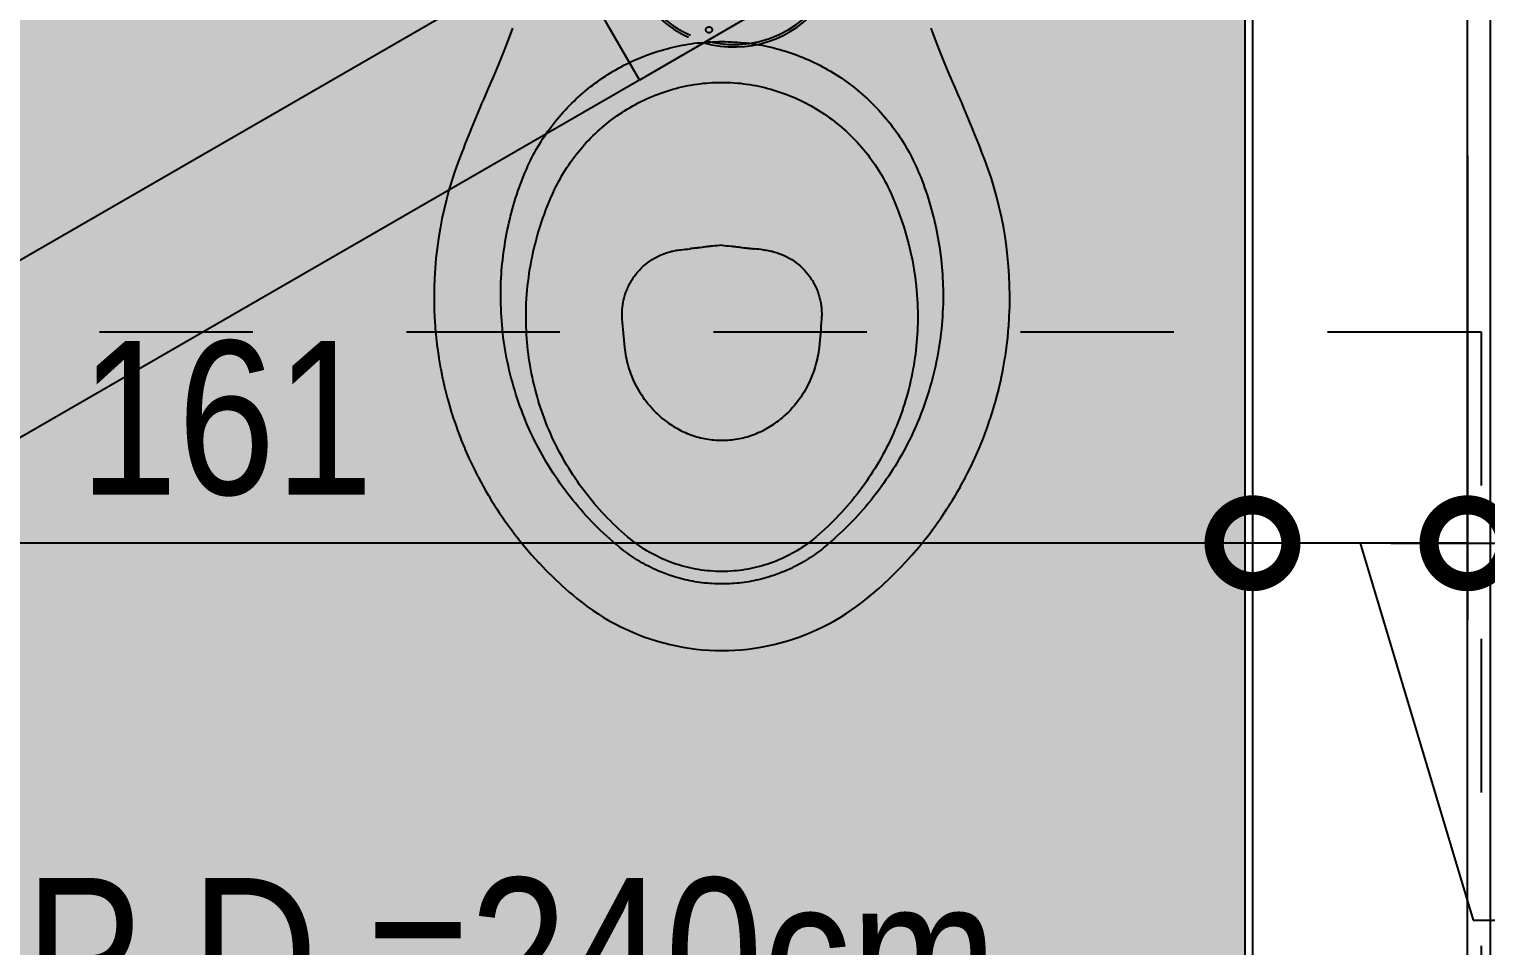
# Model space of a CAD drawing. Header units: metres. Extents: x -23 to 570, y -54 to 184.
# Drawn here: x -3.846 to -2.897, y 1.45 to 2.047 of the extents above; entities that cross this region are included whole.
import ezdxf
from ezdxf.enums import TextEntityAlignment as Align

# ---------------------------------------------------------------- set-up
doc = ezdxf.new("R2010")
doc.units = ezdxf.units.M
doc.header["$PDMODE"] = 35
for name, pattern in [('DASHEDX2', [1.5, 1, -0.5]), ('PUC$0$DASHEDX2', [1.5, 1, -0.5]), ('PUC$0$HIDDEN2', [0.1875, 0.125, -0.0625])]:
    doc.linetypes.add(name, pattern=pattern)
for name, color, linetype in [('1', 232, 'DASHEDX2'), ('ARQ-DIM', 2, 'Continuous'), ('ARQ-TXT', 2, 'Continuous'), ('PUC$0$ARQ-ALV ACAB', 4, 'Continuous'), ('PUC$0$ARQ-ALV OSSO', 5, 'Continuous'), ('PUC$0$ARQ-HID', 7, 'Continuous'), ('PUC$0$ARQ-PRJ', 7, 'PUC$0$DASHEDX2')]:
    doc.layers.add(name, color=color, linetype=linetype)
doc.layers.add('PUC$0$ARQ-FORRO', color=9, linetype='Continuous', lineweight=5)
doc.styles.add('Adesa', font='ARIALN.TTF')
doc.dimstyles.new('ADESA 1-0050', dxfattribs={"dimtxt": 0.1, "dimasz": 0.1, "dimexe": 0.05, "dimexo": 0.05, "dimgap": 0.03, "dimtad": 1, "dimdec": 1, "dimlfac": 100, "dimzin": 12, "dimtxsty": 'Adesa', "dimblk": 'DOTSMALL', "dimcen": 1, "dimdle": 0.05, "dimclrd": 1, "dimclre": 1, "dimclrt": 256, "dimazin": 3, "dimtm": 1e-09, "dimtfac": 1, "dimtdec": 1, "dimtmove": 1, "dimatfit": 0, "dimldrblk": 'DOTSMALL', "dimfxl": 0.8, "dimtvp": 2, "dimtolj": 1, "dimtzin": 0, "dimarcsym": 0})

# ---------------------------------------------------------------- blocks, each defined once
blk = doc.blocks.new('_DotSmall')
at = {"color": 0, "linetype": 'ByBlock', "const_width": 0.5}
blk.add_lwpolyline([(-0.0625, 0, 1), (0.0625, 0, 1)], format="xyb", close=True, dxfattribs=at)
blk = doc.blocks.new('*D99')
at = {"layer": 'ARQ-DIM', "color": 1, "lineweight": -2, "transparency": 16777216}
for p, q in [((-1.15005, 1.98999), (-1.15005, 1.66235)), ((-2.90882, 1.96503), (-2.90882, 1.66235)), ((-2.95882, 1.71235), (-1.10005, 1.71235))]:
    blk.add_line(p, q, dxfattribs=at)
at = {"layer": 'Defpoints', "color": 0, "transparency": 16777216}
for p in [(-1.15005, 2.03999), (-2.90882, 2.01503, 0), (-1.15005, 1.71235)]:
    blk.add_point(p, dxfattribs=at)
at = {"layer": 'ARQ-DIM', "color": 1, "lineweight": -2, "transparency": 16777216, "xscale": 0.1, "yscale": 0.1, "zscale": 0.1, "rotation": 180}
blk.add_blockref('_DotSmall', (-2.90882, 1.71235), dxfattribs=at)
at = {"layer": 'ARQ-DIM', "color": 1, "lineweight": -2, "transparency": 16777216, "xscale": 0.1, "yscale": 0.1, "zscale": 0.1}
blk.add_blockref('_DotSmall', (-1.15005, 1.71235), dxfattribs=at)
at = {"layer": 'ARQ-DIM', "transparency": 16777216, "insert": (-2.02943, 1.79341), "char_height": 0.1, "attachment_point": 5, "style": 'Adesa'}
blk.add_mtext('\\A1;176', dxfattribs=at)
blk = doc.blocks.new('*D100')
at = {"layer": 'ARQ-DIM', "color": 1, "lineweight": -2, "transparency": 16777216}
for p, q in [((-3.04882, 1.76369), (-3.04882, 1.66235)), ((-2.90882, 1.76369), (-2.90882, 1.66235)), ((-3.04882, 1.71235), (-3.14882, 1.71235)), ((-2.90882, 1.71235), (-3.04882, 1.71235)), ((-2.90882, 1.71235), (-3.04882, 1.71235)), ((-2.97882, 1.71235), (-2.90513, 1.46674)), ((-2.90882, 1.71235), (-2.80882, 1.71235)), ((-2.90513, 1.46674), (-2.73565, 1.46674))]:
    blk.add_line(p, q, dxfattribs=at)
at = {"layer": 'Defpoints', "color": 0, "transparency": 16777216}
for p in [(-3.04882, 1.81369, 0), (-2.90882, 1.81369), (-3.04882, 1.71235)]:
    blk.add_point(p, dxfattribs=at)
at = {"layer": 'ARQ-DIM', "color": 1, "lineweight": -2, "transparency": 16777216, "xscale": 0.1, "yscale": 0.1, "zscale": 0.1}
blk.add_blockref('_DotSmall', (-3.04882, 1.71235), dxfattribs=at)
at = {"layer": 'ARQ-DIM', "color": 1, "lineweight": -2, "transparency": 16777216, "xscale": 0.1, "yscale": 0.1, "zscale": 0.1, "rotation": 180}
blk.add_blockref('_DotSmall', (-2.90882, 1.71235), dxfattribs=at)
at = {"layer": 'ARQ-DIM', "transparency": 16777216, "insert": (-2.82039, 1.54694), "char_height": 0.1, "attachment_point": 5, "style": 'Adesa'}
blk.add_mtext('\\A1;14', dxfattribs=at)
blk = doc.blocks.new('*D101')
at = {"layer": 'ARQ-DIM', "color": 1, "lineweight": -2, "transparency": 16777216}
for p, q in [((-4.66004, 1.77869), (-4.66004, 1.66235)), ((-3.04882, 1.77869), (-3.04882, 1.66235)), ((-2.99882, 1.71235), (-4.71004, 1.71235))]:
    blk.add_line(p, q, dxfattribs=at)
at = {"layer": 'Defpoints', "color": 0, "transparency": 16777216}
for p in [(-4.66004, 1.82869, -0.00001), (-3.04882, 1.82869, -0.00001), (-4.66004, 1.71235)]:
    blk.add_point(p, dxfattribs=at)
at = {"layer": 'ARQ-DIM', "color": 1, "lineweight": -2, "transparency": 16777216, "xscale": 0.1, "yscale": 0.1, "zscale": 0.1, "rotation": 180}
blk.add_blockref('_DotSmall', (-4.66004, 1.71235), dxfattribs=at)
at = {"layer": 'ARQ-DIM', "color": 1, "lineweight": -2, "transparency": 16777216, "xscale": 0.1, "yscale": 0.1, "zscale": 0.1}
blk.add_blockref('_DotSmall', (-3.04882, 1.71235), dxfattribs=at)
at = {"layer": 'ARQ-DIM', "transparency": 16777216, "insert": (-3.71722, 1.79341), "char_height": 0.1, "attachment_point": 5, "style": 'Adesa'}
blk.add_mtext('\\A1;161', dxfattribs=at)
blk = doc.blocks.new('PUC$0$ARQ-HID-BACIA CX')
for points in [[(-0.25707, 0.13635), (-0.26479, 0.13922), (-0.27251, 0.14221), (-0.28026, 0.14532), (-0.28804, 0.14857), (-0.29584, 0.15194, 0.011149), (-0.33812, 0.16943), (-0.34416, 0.17175), (-0.35027, 0.17392), (-0.35642, 0.17593), (-0.36262, 0.17778), (-0.36886, 0.17948), (-0.37514, 0.18101), (-0.38146, 0.18239), (-0.38782, 0.1836), (-0.3942, 0.18465), (-0.40061, 0.18554), (-0.40704, 0.18627), (-0.4135, 0.18683), (-0.41997, 0.18723), (-0.42645, 0.18746), (-0.43294, 0.18753), (-0.43806, 0.18747), (-0.43843, 0.18746), (-0.44165, 0.18736), (-0.44488, 0.18723), (-0.44526, 0.18721), (-0.4517, 0.1868), (-0.45207, 0.18677), (-0.45528, 0.1865), (-0.4585, 0.18619), (-0.45888, 0.18615), (-0.46528, 0.1854), (-0.46566, 0.18535), (-0.47204, 0.18442), (-0.47243, 0.18436), (-0.47878, 0.18326), (-0.47915, 0.18319), (-0.48548, 0.18191), (-0.48586, 0.18183), (-0.49214, 0.18039), (-0.49251, 0.1803), (-0.49875, 0.17869), (-0.49913, 0.17858), (-0.50533, 0.1768), (-0.5057, 0.17669), (-0.51184, 0.17475), (-0.51221, 0.17462), (-0.5183, 0.17251), (-0.51866, 0.17238), (-0.5247, 0.1701), (-0.52506, 0.16996), (-0.53103, 0.16752), (-0.53138, 0.16737), (-0.5373, 0.16477), (-0.53764, 0.16461), (-0.54348, 0.16185), (-0.54381, 0.16169), (-0.54671, 0.16024), (-0.54959, 0.15876), (-0.54991, 0.15859), (-0.55561, 0.15552), (-0.55592, 0.15534), (-0.55874, 0.15374), (-0.56154, 0.15211), (-0.56185, 0.15192), (-0.56462, 0.15025), (-0.56738, 0.14854), (-0.56767, 0.14835), (-0.57041, 0.1466), (-0.57312, 0.14482), (-0.57341, 0.14462), (-0.5761, 0.1428), (-0.57876, 0.14094), (-0.57904, 0.14074), (-0.58168, 0.13884), (-0.58429, 0.13691), (-0.58457, 0.1367), (-0.58716, 0.13474), (-0.58971, 0.13274), (-0.58999, 0.13252), (-0.59252, 0.13049), (-0.59502, 0.12842), (-0.5953, 0.1282), (-0.60022, 0.12397), (-0.60048, 0.12373), (-0.60529, 0.11937), (-0.60554, 0.11913), (-0.6079, 0.1169), (-0.61024, 0.11464), (-0.61049, 0.11439), (-0.61505, 0.10978), (-0.6153, 0.10953), (-0.61974, 0.1048), (-0.61998, 0.10454), (-0.62215, 0.10213), (-0.62429, 0.09969), (-0.62452, 0.09942), (-0.62662, 0.09695), (-0.6287, 0.09446), (-0.63136, 0.09112), (-0.63393, 0.08771), (-0.63639, 0.08422), (-0.63876, 0.08067), (-0.64103, 0.07705), (-0.64319, 0.07337), (-0.64524, 0.06963), (-0.64719, 0.06583), (-0.64903, 0.06198), (-0.65076, 0.05808), (-0.65238, 0.05413), (-0.65388, 0.05014), (-0.65526, 0.04611), (-0.65653, 0.04204), (-0.65769, 0.03793), (-0.65872, 0.0338), (-0.65964, 0.02963), (-0.66043, 0.02544), (-0.66111, 0.02123), (-0.66166, 0.01701), (-0.66209, 0.01277), (-0.6624, 0.00852), (-0.66258, 0.00426), (-0.66264, 0), (-0.66258, -0.00426), (-0.6624, -0.00852), (-0.66209, -0.01277), (-0.66166, -0.01701), (-0.66111, -0.02123), (-0.66043, -0.02544), (-0.65964, -0.02963), (-0.65872, -0.0338), (-0.65769, -0.03793), (-0.65653, -0.04204), (-0.65526, -0.04611), (-0.65388, -0.05014), (-0.65238, -0.05413), (-0.65076, -0.05808), (-0.64903, -0.06198), (-0.64719, -0.06583), (-0.64524, -0.06963), (-0.64319, -0.07337), (-0.64103, -0.07705), (-0.63876, -0.08067), (-0.63639, -0.08422), (-0.63393, -0.08771), (-0.63136, -0.09112), (-0.6287, -0.09446), (-0.62662, -0.09695), (-0.62452, -0.09942), (-0.62429, -0.09969), (-0.62215, -0.10213), (-0.61998, -0.10453), (-0.61974, -0.1048), (-0.6153, -0.10953), (-0.61505, -0.10978), (-0.61049, -0.11439), (-0.61024, -0.11464), (-0.6079, -0.1169), (-0.60554, -0.11913), (-0.60529, -0.11937), (-0.60048, -0.12373), (-0.60022, -0.12397), (-0.5953, -0.1282), (-0.59502, -0.12842), (-0.59252, -0.13049), (-0.58999, -0.13252), (-0.58971, -0.13274), (-0.58716, -0.13474), (-0.58457, -0.1367), (-0.58429, -0.13691), (-0.58168, -0.13884), (-0.57904, -0.14074), (-0.57876, -0.14094), (-0.5761, -0.1428), (-0.57341, -0.14462), (-0.57312, -0.14482), (-0.57041, -0.1466), (-0.56767, -0.14835), (-0.56738, -0.14854), (-0.56462, -0.15025), (-0.56185, -0.15192), (-0.56154, -0.15211), (-0.55874, -0.15374), (-0.55592, -0.15534), (-0.55561, -0.15552), (-0.54991, -0.15859), (-0.54959, -0.15876), (-0.54671, -0.16024), (-0.54381, -0.16169), (-0.54348, -0.16185), (-0.53764, -0.16461), (-0.5373, -0.16477), (-0.53138, -0.16737), (-0.53103, -0.16752), (-0.52506, -0.16996), (-0.5247, -0.1701), (-0.51866, -0.17238), (-0.5183, -0.17251), (-0.51221, -0.17462), (-0.51184, -0.17475), (-0.5057, -0.17669), (-0.50533, -0.1768), (-0.49913, -0.17858), (-0.49875, -0.17869), (-0.49251, -0.1803), (-0.49214, -0.18039), (-0.48586, -0.18183), (-0.48548, -0.18191), (-0.47915, -0.18319), (-0.47878, -0.18326), (-0.47243, -0.18436), (-0.47204, -0.18442), (-0.46566, -0.18535), (-0.46528, -0.1854), (-0.45888, -0.18615), (-0.4585, -0.18619), (-0.45528, -0.1865), (-0.45207, -0.18677), (-0.4517, -0.1868), (-0.44526, -0.18721), (-0.44488, -0.18723), (-0.44165, -0.18736), (-0.43843, -0.18746), (-0.43806, -0.18747), (-0.43155, -0.18753), (-0.42506, -0.18742), (-0.41858, -0.18716), (-0.41211, -0.18672), (-0.40566, -0.18612), (-0.39923, -0.18536), (-0.39282, -0.18444), (-0.38645, -0.18335), (-0.3801, -0.18211), (-0.37379, -0.1807), (-0.36751, -0.17913), (-0.36128, -0.1774), (-0.35509, -0.17551), (-0.34895, -0.17347), (-0.34286, -0.17126), (-0.33812, -0.16942, 0.011149), (-0.29584, -0.15194), (-0.28804, -0.14857), (-0.28026, -0.14532), (-0.27251, -0.14221), (-0.26479, -0.13922), (-0.25707, -0.13635)], [(-0.5122, 0.03777), (-0.51097, 0.03926), (-0.50976, 0.04065), (-0.50852, 0.042), (-0.50724, 0.04331), (-0.50593, 0.04458), (-0.50459, 0.04581), (-0.50323, 0.047), (-0.50184, 0.04815), (-0.50042, 0.04926), (-0.49898, 0.05033), (-0.49753, 0.05135), (-0.49605, 0.05233), (-0.49455, 0.05328), (-0.49304, 0.05417), (-0.49152, 0.05503), (-0.48999, 0.05584), (-0.48844, 0.05661), (-0.48689, 0.05734), (-0.48534, 0.05802), (-0.48377, 0.05866), (-0.48221, 0.05926), (-0.48064, 0.05982), (-0.47908, 0.06034), (-0.47751, 0.06082), (-0.47595, 0.06126), (-0.47439, 0.06166), (-0.47283, 0.06202), (-0.47128, 0.06234), (-0.46974, 0.06262), (-0.4682, 0.06287), (-0.46667, 0.06309), (-0.46513, 0.06327, -0.008966), (-0.44664, 0.06489, -0.016113), (-0.44358, 0.06501), (-0.4426, 0.065), (-0.44175, 0.06498), (-0.44091, 0.06494), (-0.44008, 0.06488), (-0.43925, 0.06481), (-0.43843, 0.06472), (-0.43762, 0.06461), (-0.43681, 0.06449), (-0.43601, 0.06436), (-0.43521, 0.06421), (-0.43441, 0.06404), (-0.43363, 0.06386), (-0.43284, 0.06367), (-0.43207, 0.06346), (-0.43129, 0.06323), (-0.43052, 0.063), (-0.42976, 0.06274), (-0.429, 0.06247), (-0.42824, 0.06219), (-0.42749, 0.06189), (-0.42674, 0.06157), (-0.426, 0.06124), (-0.42525, 0.0609), (-0.42452, 0.06054), (-0.42378, 0.06016), (-0.42305, 0.05976), (-0.42232, 0.05935), (-0.42159, 0.05892), (-0.42087, 0.05847), (-0.42015, 0.058), (-0.41943, 0.05751), (-0.4187, 0.057), (-0.41736, 0.05598), (-0.41604, 0.0549), (-0.41475, 0.05374), (-0.4135, 0.05252), (-0.41228, 0.05123), (-0.41111, 0.04987), (-0.40999, 0.04845), (-0.40892, 0.04698), (-0.40791, 0.04545), (-0.40696, 0.04387), (-0.40608, 0.04225), (-0.40527, 0.04059), (-0.40489, 0.03975), (-0.40453, 0.0389), (-0.40419, 0.03804), (-0.40387, 0.03718), (-0.40357, 0.03631), (-0.40328, 0.03544), (-0.40302, 0.03457), (-0.40277, 0.0337), (-0.40254, 0.03282), (-0.40234, 0.03195), (-0.40215, 0.03107), (-0.40198, 0.0302), (-0.40183, 0.02933), (-0.4017, 0.02846), (-0.40159, 0.0276), (-0.40149, 0.02671, -0.000598), (-0.40092, 0.02094)], [(-0.39861, 0, 0.006359), (-0.39916, 0.00607), (-0.39919, 0.00636), (-0.39922, 0.00664), (-0.39928, 0.00718), (-0.39931, 0.00746), (-0.39934, 0.00773), (-0.39941, 0.00829), (-0.39944, 0.00857), (-0.3995, 0.00912), (-0.39954, 0.0094), (-0.3996, 0.00997), (-0.39964, 0.01025), (-0.39971, 0.01083), (-0.39982, 0.01169), (-0.39989, 0.01228), (-0.39997, 0.01288), (-0.40016, 0.01436), (-0.40028, 0.01536), (-0.40035, 0.01588), (-0.40041, 0.01639), (-0.40047, 0.01691), (-0.40053, 0.0174), (-0.40059, 0.01789), (-0.40065, 0.01839), (-0.4007, 0.01889), (-0.40076, 0.01939), (-0.40081, 0.0199), (-0.40087, 0.02042), (-0.40092, 0.02094)], [(-0.39861, 0, -0.006359), (-0.39916, -0.00607), (-0.39919, -0.00636), (-0.39922, -0.00664), (-0.39928, -0.00718), (-0.39931, -0.00746), (-0.39934, -0.00773), (-0.39941, -0.00829), (-0.39944, -0.00857), (-0.3995, -0.00912), (-0.39954, -0.0094), (-0.3996, -0.00997), (-0.39964, -0.01025), (-0.39971, -0.01083), (-0.39982, -0.01169), (-0.39989, -0.01228), (-0.39997, -0.01288), (-0.40016, -0.01436), (-0.40028, -0.01536), (-0.40035, -0.01588), (-0.40041, -0.01639), (-0.40047, -0.01691), (-0.40053, -0.0174), (-0.40059, -0.01789), (-0.40065, -0.01839), (-0.4007, -0.01889), (-0.40076, -0.01939), (-0.40081, -0.0199), (-0.40087, -0.02042), (-0.40092, -0.02094)], [(-0.40149, -0.02671), (-0.40159, -0.0276), (-0.4017, -0.02846), (-0.40183, -0.02933), (-0.40198, -0.0302), (-0.40215, -0.03107), (-0.40234, -0.03195), (-0.40254, -0.03282), (-0.40277, -0.0337), (-0.40302, -0.03457), (-0.40328, -0.03544), (-0.40357, -0.03631), (-0.40387, -0.03718), (-0.40419, -0.03804), (-0.40453, -0.0389), (-0.40489, -0.03975), (-0.40527, -0.04059), (-0.40608, -0.04225), (-0.40696, -0.04387), (-0.40791, -0.04545), (-0.40892, -0.04698), (-0.40999, -0.04845), (-0.41111, -0.04987), (-0.41228, -0.05123), (-0.4135, -0.05252), (-0.41475, -0.05374), (-0.41604, -0.0549), (-0.41736, -0.05598), (-0.4187, -0.057), (-0.41943, -0.05751), (-0.42015, -0.058), (-0.42087, -0.05847), (-0.42159, -0.05892), (-0.42232, -0.05935), (-0.42305, -0.05976), (-0.42378, -0.06016), (-0.42452, -0.06054), (-0.42525, -0.0609), (-0.426, -0.06124), (-0.42674, -0.06157), (-0.42749, -0.06189), (-0.42824, -0.06219), (-0.429, -0.06247), (-0.42976, -0.06274), (-0.43052, -0.063), (-0.43129, -0.06323), (-0.43207, -0.06346), (-0.43284, -0.06367), (-0.43363, -0.06386), (-0.43441, -0.06404), (-0.43521, -0.06421), (-0.43601, -0.06436), (-0.43681, -0.06449), (-0.43762, -0.06461), (-0.43843, -0.06472), (-0.43925, -0.06481), (-0.44008, -0.06488), (-0.44091, -0.06494), (-0.44175, -0.06498), (-0.4426, -0.065), (-0.44358, -0.06501, -0.016113), (-0.44664, -0.06489, -0.008966), (-0.46513, -0.06327), (-0.46667, -0.06309), (-0.4682, -0.06287), (-0.46974, -0.06262), (-0.47128, -0.06234), (-0.47283, -0.06202), (-0.47439, -0.06166), (-0.47595, -0.06126), (-0.47751, -0.06082), (-0.47908, -0.06034), (-0.48064, -0.05982), (-0.48221, -0.05926), (-0.48377, -0.05866), (-0.48534, -0.05802), (-0.48689, -0.05734), (-0.48844, -0.05661), (-0.48999, -0.05584), (-0.49152, -0.05503), (-0.49304, -0.05417), (-0.49455, -0.05328), (-0.49605, -0.05233), (-0.49753, -0.05135), (-0.49898, -0.05033), (-0.50042, -0.04926), (-0.50184, -0.04815), (-0.50323, -0.047), (-0.50459, -0.04581), (-0.50593, -0.04458), (-0.50724, -0.04331), (-0.50852, -0.042), (-0.50976, -0.04065), (-0.51097, -0.03926), (-0.5122, -0.03777)], [(-0.40149, -0.02671, 0.000598), (-0.40092, -0.02094)]]:
    blk.add_lwpolyline(points, format="xyb")
for points in [[(-0.26586, 0), (-0.26593, -0.00201), (-0.26601, -0.00401), (-0.26609, -0.00602), (-0.26619, -0.00802), (-0.2663, -0.01003), (-0.26644, -0.01203), (-0.2666, -0.01403), (-0.2668, -0.01603), (-0.26702, -0.01802), (-0.26729, -0.02001), (-0.26759, -0.02199), (-0.26792, -0.02398), (-0.26828, -0.02595), (-0.26868, -0.02792), (-0.2691, -0.02988), (-0.26955, -0.03184), (-0.27003, -0.03379), (-0.27054, -0.03573), (-0.27107, -0.03767), (-0.27163, -0.0396), (-0.27221, -0.04152), (-0.27282, -0.04343), (-0.27346, -0.04533), (-0.27413, -0.04723), (-0.27482, -0.04911), (-0.27554, -0.05098), (-0.27629, -0.05285), (-0.27707, -0.0547), (-0.27787, -0.05654), (-0.2787, -0.05837), (-0.27956, -0.06018), (-0.28044, -0.06199), (-0.28135, -0.06378), (-0.28228, -0.06555), (-0.28324, -0.06732), (-0.28423, -0.06907), (-0.28523, -0.0708), (-0.28627, -0.07252), (-0.28733, -0.07423), (-0.28841, -0.07592), (-0.28952, -0.07759), (-0.29065, -0.07925), (-0.29181, -0.08089), (-0.29299, -0.08252), (-0.29419, -0.08413), (-0.29542, -0.08572), (-0.29667, -0.08729), (-0.29794, -0.08884), (-0.29923, -0.09038), (-0.30055, -0.09189), (-0.30188, -0.09339), (-0.30324, -0.09487), (-0.30462, -0.09633), (-0.30602, -0.09777), (-0.30744, -0.09918), (-0.30888, -0.10058), (-0.31035, -0.10196), (-0.31183, -0.10331), (-0.31333, -0.10464), (-0.31485, -0.10595), (-0.31639, -0.10724), (-0.31795, -0.10851), (-0.31952, -0.10975), (-0.32112, -0.11097), (-0.32273, -0.11217), (-0.32435, -0.11335), (-0.32599, -0.11451), (-0.32765, -0.11564), (-0.32933, -0.11675), (-0.33102, -0.11783), (-0.33272, -0.11889), (-0.33445, -0.11992), (-0.33619, -0.12092), (-0.33794, -0.12189), (-0.33972, -0.12283), (-0.34151, -0.12374), (-0.34331, -0.12462), (-0.34512, -0.12547), (-0.34695, -0.12631), (-0.34878, -0.12713), (-0.35062, -0.12794), (-0.35246, -0.12874), (-0.3543, -0.12953), (-0.35656, -0.13038), (-0.35882, -0.13123), (-0.36109, -0.13205), (-0.36336, -0.13284), (-0.36565, -0.13361), (-0.36795, -0.13434), (-0.37026, -0.13505), (-0.37257, -0.13573), (-0.37489, -0.13639), (-0.37722, -0.13702), (-0.37956, -0.13763), (-0.3819, -0.13821), (-0.38425, -0.13876), (-0.38661, -0.13928), (-0.38897, -0.13978), (-0.39133, -0.14025), (-0.3937, -0.14069), (-0.39608, -0.14111), (-0.39846, -0.1415), (-0.40085, -0.14186), (-0.40324, -0.1422), (-0.40563, -0.14251), (-0.40803, -0.14279), (-0.41042, -0.14304), (-0.41283, -0.14327), (-0.41523, -0.14347), (-0.41764, -0.14364), (-0.42005, -0.14378), (-0.42246, -0.1439), (-0.42487, -0.14399), (-0.42728, -0.14405), (-0.42969, -0.14408), (-0.4321, -0.14408), (-0.43451, -0.14406), (-0.43693, -0.14403), (-0.43964, -0.14389), (-0.44235, -0.14375), (-0.44506, -0.14359), (-0.44777, -0.14341), (-0.45047, -0.14321), (-0.45318, -0.14297), (-0.45588, -0.1427), (-0.45857, -0.14238), (-0.46126, -0.14202), (-0.46395, -0.14162), (-0.46663, -0.14119), (-0.4693, -0.14071), (-0.47197, -0.14021), (-0.47463, -0.13967), (-0.47728, -0.1391), (-0.47993, -0.13849), (-0.48257, -0.13786), (-0.4852, -0.13719), (-0.48782, -0.13649), (-0.49043, -0.13575), (-0.49304, -0.13498), (-0.49563, -0.13418), (-0.49821, -0.13334), (-0.50078, -0.13247), (-0.50334, -0.13157), (-0.50589, -0.13064), (-0.50843, -0.12967), (-0.51095, -0.12867), (-0.51346, -0.12763), (-0.51596, -0.12657), (-0.51844, -0.12547), (-0.52091, -0.12435), (-0.52336, -0.12319), (-0.5258, -0.122), (-0.52822, -0.12077), (-0.53063, -0.11952), (-0.53302, -0.11824), (-0.5354, -0.11692), (-0.53775, -0.11558), (-0.5401, -0.11421), (-0.54242, -0.1128), (-0.54472, -0.11137), (-0.54701, -0.10991), (-0.54928, -0.10842), (-0.55152, -0.10689), (-0.55375, -0.10534), (-0.55596, -0.10377), (-0.55814, -0.10216), (-0.56031, -0.10052), (-0.56246, -0.09886), (-0.56458, -0.09717), (-0.56668, -0.09546), (-0.56876, -0.09372), (-0.57083, -0.09195), (-0.57286, -0.09016), (-0.57488, -0.08834), (-0.57687, -0.0865), (-0.57884, -0.08463), (-0.58078, -0.08273), (-0.58268, -0.0808), (-0.58456, -0.07884), (-0.58641, -0.07685), (-0.58823, -0.07485), (-0.59003, -0.07282), (-0.59182, -0.07079), (-0.59359, -0.06875), (-0.59537, -0.0667), (-0.59636, -0.06544), (-0.59736, -0.06416), (-0.59835, -0.06288), (-0.59931, -0.06159), (-0.60025, -0.06028), (-0.60116, -0.05896), (-0.60206, -0.05762), (-0.60292, -0.05627), (-0.60377, -0.05491), (-0.6046, -0.05353), (-0.60541, -0.05214), (-0.6062, -0.05074), (-0.60696, -0.04933), (-0.60771, -0.04791), (-0.60843, -0.04647), (-0.60913, -0.04502), (-0.60981, -0.04357), (-0.61046, -0.0421), (-0.61112, -0.04055), (-0.61187, -0.03871), (-0.6127, -0.03657), (-0.61351, -0.03429), (-0.61424, -0.0321), (-0.61483, -0.03021), (-0.6153, -0.02859), (-0.61573, -0.02704), (-0.61613, -0.02548), (-0.61651, -0.02392), (-0.61686, -0.02236), (-0.61719, -0.02078), (-0.6175, -0.01921), (-0.61778, -0.01763), (-0.61804, -0.01604), (-0.61827, -0.01445), (-0.61848, -0.01286), (-0.61867, -0.01126), (-0.61883, -0.00966), (-0.61896, -0.00806), (-0.61907, -0.00646), (-0.61914, -0.00485), (-0.6192, -0.00323), (-0.61924, -0.00161), (-0.61927, 0), (-0.61924, 0.00161), (-0.6192, 0.00323), (-0.61914, 0.00485), (-0.61907, 0.00646), (-0.61896, 0.00806), (-0.61883, 0.00966), (-0.61867, 0.01126), (-0.61848, 0.01286), (-0.61827, 0.01445), (-0.61804, 0.01604), (-0.61778, 0.01763), (-0.6175, 0.01921), (-0.61719, 0.02078), (-0.61686, 0.02236), (-0.61651, 0.02392), (-0.61613, 0.02548), (-0.61573, 0.02704), (-0.6153, 0.02859), (-0.61483, 0.03021), (-0.61424, 0.0321), (-0.61351, 0.03429), (-0.6127, 0.03657), (-0.61187, 0.03871), (-0.61112, 0.04055), (-0.61046, 0.0421), (-0.60981, 0.04357), (-0.60913, 0.04502), (-0.60843, 0.04647), (-0.60771, 0.04791), (-0.60696, 0.04933), (-0.6062, 0.05074), (-0.60541, 0.05214), (-0.6046, 0.05353), (-0.60377, 0.05491), (-0.60292, 0.05627), (-0.60206, 0.05762), (-0.60116, 0.05896), (-0.60025, 0.06028), (-0.59931, 0.06159), (-0.59835, 0.06288), (-0.59736, 0.06416), (-0.59636, 0.06544), (-0.59537, 0.0667), (-0.59359, 0.06875), (-0.59182, 0.07079), (-0.59003, 0.07282), (-0.58823, 0.07485), (-0.58641, 0.07685), (-0.58456, 0.07884), (-0.58268, 0.0808), (-0.58078, 0.08273), (-0.57884, 0.08463), (-0.57687, 0.0865), (-0.57488, 0.08834), (-0.57286, 0.09016), (-0.57083, 0.09195), (-0.56876, 0.09372), (-0.56668, 0.09546), (-0.56458, 0.09717), (-0.56246, 0.09886), (-0.56031, 0.10052), (-0.55814, 0.10216), (-0.55596, 0.10377), (-0.55375, 0.10534), (-0.55152, 0.10689), (-0.54928, 0.10842), (-0.54701, 0.10991), (-0.54472, 0.11137), (-0.54242, 0.1128), (-0.5401, 0.11421), (-0.53775, 0.11558), (-0.5354, 0.11692), (-0.53302, 0.11824), (-0.53063, 0.11952), (-0.52822, 0.12077), (-0.5258, 0.122), (-0.52336, 0.12319), (-0.52091, 0.12435), (-0.51844, 0.12547), (-0.51596, 0.12657), (-0.51346, 0.12763), (-0.51095, 0.12867), (-0.50843, 0.12967), (-0.50589, 0.13064), (-0.50334, 0.13157), (-0.50078, 0.13247), (-0.49821, 0.13334), (-0.49563, 0.13418), (-0.49304, 0.13498), (-0.49043, 0.13575), (-0.48782, 0.13649), (-0.4852, 0.13719), (-0.48257, 0.13786), (-0.47993, 0.13849), (-0.47728, 0.1391), (-0.47463, 0.13967), (-0.47197, 0.14021), (-0.4693, 0.14071), (-0.46663, 0.14119), (-0.46395, 0.14162), (-0.46126, 0.14202), (-0.45857, 0.14238), (-0.45588, 0.1427), (-0.45318, 0.14297), (-0.45047, 0.14321), (-0.44777, 0.14341), (-0.44506, 0.14359), (-0.44235, 0.14375), (-0.43964, 0.14389), (-0.43693, 0.14403), (-0.43451, 0.14406), (-0.4321, 0.14408), (-0.42969, 0.14408), (-0.42728, 0.14405), (-0.42487, 0.14399), (-0.42246, 0.1439), (-0.42005, 0.14378), (-0.41764, 0.14364), (-0.41523, 0.14347), (-0.41283, 0.14327), (-0.41042, 0.14304), (-0.40803, 0.14279), (-0.40563, 0.14251), (-0.40324, 0.1422), (-0.40085, 0.14186), (-0.39846, 0.1415), (-0.39608, 0.14111), (-0.3937, 0.14069), (-0.39133, 0.14025), (-0.38897, 0.13978), (-0.38661, 0.13928), (-0.38425, 0.13876), (-0.3819, 0.13821), (-0.37956, 0.13763), (-0.37722, 0.13702), (-0.37489, 0.13639), (-0.37257, 0.13573), (-0.37026, 0.13505), (-0.36795, 0.13434), (-0.36565, 0.13361), (-0.36336, 0.13284), (-0.36109, 0.13205), (-0.35882, 0.13123), (-0.35656, 0.13038), (-0.3543, 0.12953), (-0.35246, 0.12874), (-0.35062, 0.12794), (-0.34878, 0.12713), (-0.34695, 0.12631), (-0.34512, 0.12547), (-0.34331, 0.12462), (-0.34151, 0.12374), (-0.33972, 0.12283), (-0.33794, 0.12189), (-0.33619, 0.12092), (-0.33445, 0.11992), (-0.33272, 0.11889), (-0.33102, 0.11783), (-0.32933, 0.11675), (-0.32765, 0.11564), (-0.32599, 0.11451), (-0.32435, 0.11335), (-0.32273, 0.11217), (-0.32112, 0.11097), (-0.31952, 0.10975), (-0.31795, 0.10851), (-0.31639, 0.10724), (-0.31485, 0.10595), (-0.31333, 0.10464), (-0.31183, 0.10331), (-0.31035, 0.10196), (-0.30888, 0.10058), (-0.30744, 0.09918), (-0.30602, 0.09777), (-0.30462, 0.09633), (-0.30324, 0.09487), (-0.30188, 0.09339), (-0.30055, 0.09189), (-0.29923, 0.09038), (-0.29794, 0.08884), (-0.29667, 0.08729), (-0.29542, 0.08572), (-0.29419, 0.08413), (-0.29299, 0.08252), (-0.29181, 0.08089), (-0.29065, 0.07925), (-0.28952, 0.07759), (-0.28841, 0.07592), (-0.28733, 0.07423), (-0.28627, 0.07252), (-0.28523, 0.0708), (-0.28423, 0.06907), (-0.28324, 0.06732), (-0.28228, 0.06555), (-0.28135, 0.06378), (-0.28044, 0.06199), (-0.27956, 0.06018), (-0.2787, 0.05837), (-0.27787, 0.05654), (-0.27707, 0.0547), (-0.27629, 0.05285), (-0.27554, 0.05098), (-0.27482, 0.04911), (-0.27413, 0.04723), (-0.27346, 0.04533), (-0.27282, 0.04343), (-0.27221, 0.04152), (-0.27163, 0.0396), (-0.27107, 0.03767), (-0.27054, 0.03573), (-0.27003, 0.03379), (-0.26955, 0.03184), (-0.2691, 0.02988), (-0.26868, 0.02792), (-0.26828, 0.02595), (-0.26792, 0.02398), (-0.26759, 0.02199), (-0.26729, 0.02001), (-0.26702, 0.01802), (-0.2668, 0.01603), (-0.2666, 0.01403), (-0.26644, 0.01203), (-0.2663, 0.01003), (-0.26619, 0.00802), (-0.26609, 0.00602), (-0.26601, 0.00401), (-0.26593, 0.00201)], [(-0.58873, 0.06124), (-0.58704, 0.0632), (-0.58533, 0.06514), (-0.58359, 0.06705), (-0.58182, 0.06894), (-0.58003, 0.07081), (-0.57821, 0.07265), (-0.57637, 0.07446), (-0.5745, 0.07625), (-0.57261, 0.07801), (-0.5707, 0.07975), (-0.56876, 0.08146), (-0.5668, 0.08314), (-0.56482, 0.0848), (-0.56282, 0.08642), (-0.56079, 0.08802), (-0.55875, 0.0896), (-0.55668, 0.09114), (-0.55459, 0.09265), (-0.55248, 0.09414), (-0.55035, 0.09559), (-0.5482, 0.09702), (-0.54604, 0.09841), (-0.54385, 0.09978), (-0.54165, 0.10112), (-0.53943, 0.10242), (-0.53719, 0.10369), (-0.53493, 0.10493), (-0.53266, 0.10615), (-0.53038, 0.10732), (-0.52808, 0.10847), (-0.52576, 0.10959), (-0.52343, 0.11067), (-0.52108, 0.11172), (-0.51872, 0.11274), (-0.51635, 0.11372), (-0.51397, 0.11467), (-0.51157, 0.11559), (-0.50917, 0.11648), (-0.50675, 0.11733), (-0.50432, 0.11815), (-0.50188, 0.11893), (-0.49943, 0.11968), (-0.49697, 0.1204), (-0.49451, 0.12109), (-0.49203, 0.12174), (-0.48955, 0.12235), (-0.48706, 0.12293), (-0.48456, 0.12348), (-0.48206, 0.12399), (-0.47955, 0.12447), (-0.47704, 0.12492), (-0.47452, 0.12533), (-0.472, 0.12571), (-0.46947, 0.12605), (-0.46694, 0.12636), (-0.46441, 0.12663), (-0.46187, 0.12687), (-0.45934, 0.12707), (-0.4568, 0.12725), (-0.45426, 0.12738), (-0.45172, 0.12749), (-0.44918, 0.12756), (-0.44664, 0.12759), (-0.44411, 0.12759), (-0.44157, 0.12756), (-0.43904, 0.12749), (-0.4365, 0.12739), (-0.43356, 0.12724), (-0.43075, 0.12704), (-0.42795, 0.12681), (-0.42515, 0.12654), (-0.42234, 0.12622), (-0.41954, 0.12586), (-0.41675, 0.12546), (-0.41396, 0.12502), (-0.41117, 0.12454), (-0.40838, 0.12402), (-0.40561, 0.12346), (-0.40283, 0.12285), (-0.40007, 0.12221), (-0.39731, 0.12152), (-0.39456, 0.1208), (-0.39182, 0.12003), (-0.38908, 0.11922), (-0.38636, 0.11838), (-0.38364, 0.11749), (-0.38094, 0.11656), (-0.37824, 0.1156), (-0.37556, 0.11459), (-0.37289, 0.11354), (-0.37023, 0.11246), (-0.36759, 0.11133), (-0.36496, 0.11017), (-0.36234, 0.10897), (-0.36048, 0.10807), (-0.35863, 0.10713), (-0.3568, 0.10617), (-0.35499, 0.10518), (-0.35319, 0.10416), (-0.35142, 0.10311), (-0.34966, 0.10203), (-0.34792, 0.10092), (-0.34621, 0.09978), (-0.34451, 0.09862), (-0.34284, 0.09743), (-0.34118, 0.09621), (-0.33955, 0.09496), (-0.33794, 0.09369), (-0.33635, 0.09239), (-0.33479, 0.09107), (-0.33324, 0.08972), (-0.33173, 0.08834), (-0.33023, 0.08694), (-0.32876, 0.08552), (-0.32732, 0.08408), (-0.32589, 0.08261), (-0.3245, 0.08112), (-0.32313, 0.0796), (-0.32179, 0.07807), (-0.32047, 0.07651), (-0.31918, 0.07493), (-0.31792, 0.07333), (-0.31668, 0.07172), (-0.31547, 0.07008), (-0.31429, 0.06842), (-0.31314, 0.06674), (-0.31201, 0.06505), (-0.31092, 0.06334), (-0.30985, 0.06161), (-0.30881, 0.05986), (-0.3078, 0.0581), (-0.30683, 0.05632), (-0.30588, 0.05453), (-0.30496, 0.05272), (-0.30407, 0.05089), (-0.30322, 0.04906), (-0.30239, 0.0472), (-0.3016, 0.04534), (-0.30083, 0.04346), (-0.3001, 0.04157), (-0.2994, 0.03967), (-0.29874, 0.03776), (-0.2981, 0.03583), (-0.2975, 0.0339), (-0.29693, 0.03196), (-0.2964, 0.03001), (-0.29589, 0.02805), (-0.29542, 0.02608), (-0.29499, 0.0241), (-0.29459, 0.02212), (-0.29422, 0.02013), (-0.29389, 0.01813), (-0.29359, 0.01613), (-0.29332, 0.01413), (-0.29309, 0.01212), (-0.2929, 0.0101), (-0.29274, 0.00808), (-0.29261, 0.00607), (-0.29252, 0.00404), (-0.29247, 0.00202), (-0.29245, 0), (-0.29247, -0.00202), (-0.29252, -0.00404), (-0.29261, -0.00607), (-0.29274, -0.00808), (-0.2929, -0.0101), (-0.29309, -0.01212), (-0.29332, -0.01413), (-0.29359, -0.01613), (-0.29389, -0.01813), (-0.29422, -0.02013), (-0.29459, -0.02212), (-0.29499, -0.0241), (-0.29542, -0.02608), (-0.29589, -0.02805), (-0.2964, -0.03001), (-0.29693, -0.03196), (-0.2975, -0.0339), (-0.2981, -0.03583), (-0.29874, -0.03776), (-0.2994, -0.03967), (-0.3001, -0.04157), (-0.30083, -0.04346), (-0.3016, -0.04534), (-0.30239, -0.0472), (-0.30322, -0.04906), (-0.30407, -0.05089), (-0.30496, -0.05272), (-0.30588, -0.05453), (-0.30683, -0.05632), (-0.3078, -0.0581), (-0.30881, -0.05986), (-0.30985, -0.06161), (-0.31092, -0.06334), (-0.31201, -0.06505), (-0.31314, -0.06674), (-0.31429, -0.06842), (-0.31547, -0.07008), (-0.31668, -0.07172), (-0.31792, -0.07333), (-0.31918, -0.07493), (-0.32047, -0.07651), (-0.32179, -0.07807), (-0.32313, -0.0796), (-0.3245, -0.08112), (-0.32589, -0.08261), (-0.32732, -0.08408), (-0.32876, -0.08552), (-0.33023, -0.08694), (-0.33173, -0.08834), (-0.33324, -0.08972), (-0.33479, -0.09107), (-0.33635, -0.09239), (-0.33794, -0.09369), (-0.33955, -0.09496), (-0.34118, -0.09621), (-0.34284, -0.09743), (-0.34451, -0.09862), (-0.34621, -0.09978), (-0.34792, -0.10092), (-0.34966, -0.10203), (-0.35142, -0.10311), (-0.35319, -0.10416), (-0.35499, -0.10518), (-0.3568, -0.10617), (-0.35863, -0.10713), (-0.36048, -0.10807), (-0.36234, -0.10897), (-0.36513, -0.11024), (-0.3704, -0.11253), (-0.37573, -0.11465), (-0.3811, -0.11662), (-0.38652, -0.11843), (-0.39198, -0.12008), (-0.39747, -0.12156), (-0.40299, -0.12289), (-0.40854, -0.12405), (-0.4141, -0.12505), (-0.41969, -0.12588), (-0.42529, -0.12655), (-0.43089, -0.12705), (-0.4365, -0.12739), (-0.43904, -0.12749), (-0.44157, -0.12756), (-0.44411, -0.12759), (-0.44664, -0.12759), (-0.44918, -0.12756), (-0.45172, -0.12749), (-0.45426, -0.12738), (-0.4568, -0.12725), (-0.45934, -0.12707), (-0.46187, -0.12687), (-0.46441, -0.12663), (-0.46694, -0.12636), (-0.46947, -0.12605), (-0.472, -0.12571), (-0.47452, -0.12533), (-0.47704, -0.12492), (-0.47955, -0.12447), (-0.48206, -0.12399), (-0.48456, -0.12348), (-0.48706, -0.12293), (-0.48955, -0.12235), (-0.49203, -0.12174), (-0.49451, -0.12109), (-0.49697, -0.1204), (-0.49943, -0.11968), (-0.50188, -0.11893), (-0.50432, -0.11815), (-0.50675, -0.11733), (-0.50917, -0.11648), (-0.51157, -0.11559), (-0.51397, -0.11467), (-0.51635, -0.11372), (-0.51872, -0.11274), (-0.52108, -0.11172), (-0.52343, -0.11067), (-0.52576, -0.10959), (-0.52808, -0.10847), (-0.53038, -0.10732), (-0.53266, -0.10615), (-0.53493, -0.10493), (-0.53719, -0.10369), (-0.53943, -0.10242), (-0.54165, -0.10112), (-0.54385, -0.09978), (-0.54604, -0.09841), (-0.5482, -0.09702), (-0.55035, -0.09559), (-0.55248, -0.09414), (-0.55459, -0.09265), (-0.55668, -0.09114), (-0.55875, -0.0896), (-0.56079, -0.08802), (-0.56282, -0.08642), (-0.56482, -0.0848), (-0.5668, -0.08314), (-0.56876, -0.08146), (-0.5707, -0.07975), (-0.57261, -0.07801), (-0.5745, -0.07625), (-0.57637, -0.07446), (-0.57821, -0.07265), (-0.58003, -0.07081), (-0.58182, -0.06894), (-0.58359, -0.06705), (-0.58533, -0.06514), (-0.58704, -0.0632), (-0.58873, -0.06124), (-0.58995, -0.05979), (-0.59113, -0.0583), (-0.59229, -0.0568), (-0.59341, -0.05526), (-0.5945, -0.05371), (-0.59557, -0.05213), (-0.5966, -0.05054), (-0.59759, -0.04892), (-0.59856, -0.04728), (-0.59949, -0.04562), (-0.60038, -0.04395), (-0.60125, -0.04225), (-0.60208, -0.04054), (-0.60287, -0.03881), (-0.60363, -0.03707), (-0.60435, -0.03531), (-0.60504, -0.03353), (-0.60569, -0.03175), (-0.60631, -0.02994), (-0.60689, -0.02813), (-0.60743, -0.02631), (-0.60794, -0.02447), (-0.60841, -0.02263), (-0.60884, -0.02077), (-0.60923, -0.01891), (-0.60959, -0.01704), (-0.60991, -0.01517), (-0.61019, -0.01328), (-0.61044, -0.0114), (-0.61065, -0.0095), (-0.61082, -0.00761), (-0.61095, -0.00571), (-0.61104, -0.00381), (-0.6111, -0.0019), (-0.61112, 0), (-0.6111, 0.0019), (-0.61104, 0.00381), (-0.61095, 0.00571), (-0.61082, 0.00761), (-0.61065, 0.0095), (-0.61044, 0.0114), (-0.61019, 0.01328), (-0.60991, 0.01517), (-0.60959, 0.01704), (-0.60923, 0.01891), (-0.60884, 0.02078), (-0.60841, 0.02263), (-0.60794, 0.02447), (-0.60743, 0.02631), (-0.60689, 0.02813), (-0.60631, 0.02994), (-0.60569, 0.03175), (-0.60504, 0.03353), (-0.60435, 0.03531), (-0.60363, 0.03707), (-0.60287, 0.03881), (-0.60208, 0.04054), (-0.60125, 0.04225), (-0.60038, 0.04395), (-0.59949, 0.04562), (-0.59856, 0.04728), (-0.59759, 0.04892), (-0.5966, 0.05054), (-0.59557, 0.05213), (-0.5945, 0.05371), (-0.59341, 0.05526), (-0.59229, 0.0568), (-0.59113, 0.0583), (-0.58995, 0.05979)]]:
    blk.add_lwpolyline(points, close=True)
blk.add_lwpolyline([(-0.5122, 0.03778), (-0.51298, 0.03678), (-0.51373, 0.03579), (-0.51446, 0.03478), (-0.51517, 0.03375), (-0.51587, 0.0327), (-0.51654, 0.03164), (-0.5172, 0.03055), (-0.51784, 0.02946), (-0.51845, 0.02834), (-0.51905, 0.02721), (-0.51962, 0.02606), (-0.52017, 0.02491), (-0.52069, 0.02373), (-0.52119, 0.02255), (-0.52167, 0.02135), (-0.52211, 0.02015), (-0.52254, 0.01893), (-0.52293, 0.01771), (-0.5233, 0.01647), (-0.52365, 0.01523), (-0.52396, 0.01399), (-0.52425, 0.01274), (-0.52452, 0.01148), (-0.52475, 0.01022), (-0.52496, 0.00895), (-0.52514, 0.00769), (-0.52529, 0.00642), (-0.52541, 0.00515), (-0.52551, 0.00387), (-0.52558, 0.0026), (-0.52562, 0.00132), (-0.52564, 0), (-0.52562, -0.00132), (-0.52558, -0.0026), (-0.52551, -0.00387), (-0.52541, -0.00515), (-0.52529, -0.00642), (-0.52514, -0.00769), (-0.52496, -0.00895), (-0.52475, -0.01022), (-0.52452, -0.01148), (-0.52425, -0.01274), (-0.52396, -0.01399), (-0.52365, -0.01523), (-0.5233, -0.01647), (-0.52293, -0.01771), (-0.52254, -0.01893), (-0.52211, -0.02015), (-0.52167, -0.02135), (-0.52119, -0.02255), (-0.52069, -0.02373), (-0.52017, -0.02491), (-0.51962, -0.02606), (-0.51905, -0.02721), (-0.51845, -0.02834), (-0.51784, -0.02946), (-0.5172, -0.03055), (-0.51654, -0.03164), (-0.51587, -0.0327), (-0.51517, -0.03375), (-0.51446, -0.03478), (-0.51373, -0.03579), (-0.51298, -0.03678), (-0.5122, -0.03778)])
at = {"ltscale": 0.0005513}
blk.add_lwpolyline([(-0.39861, 0), (-0.3985, 0)], dxfattribs=at)
blk = doc.blocks.new('PUC$0$pl apto tipo 4 puc')
at = {"layer": 'PUC$0$ARQ-FORRO'}
h = blk.add_hatch(color=256, dxfattribs=at)
h.dxf.hatch_style = 1
h.paths.add_polyline_path([(3.0556, -1.04381), (4.65682, -1.04381), (4.65682, -2.30309), (3.0556, -2.30309)])
at = {"layer": 'PUC$0$ARQ-ALV ACAB'}
blk.add_lwpolyline([(3.0556, -2.3031), (3.0556, -1.04381), (3.93682, -1.04381), (3.93682, -0.89381), (3.0556, -0.89381), (3.0556, -0.8482), (2.9056, -0.8482), (2.9056, -0.89381), (2.8556, -0.89381), (2.8556, -1.05381), (2.8956, -1.05381), (2.89561, -2.2931)], dxfattribs=at)
at = {"layer": 'PUC$0$ARQ-ALV OSSO'}
for points in [[(2.9106, -0.89881), (2.8606, -0.89881), (2.8606, -1.03881), (2.9106, -1.03881), (2.91061, -2.3081)], [(3.0506, -2.3081), (3.0506, -1.03881), (3.93182, -1.03881), (3.93182, -0.89881), (3.0506, -0.89881)]]:
    blk.add_lwpolyline(points, dxfattribs=at)
at = {"layer": 'PUC$0$ARQ-FORRO'}
blk.add_lwpolyline([(3.0556, -1.04381), (4.65682, -1.04381), (4.65682, -2.30309), (3.0556, -2.30309)], close=True, dxfattribs=at)
at = {"layer": 'PUC$0$ARQ-HID', "lineweight": -2, "extrusion": (0, 0, -1), "xscale": -1, "zscale": -1, "rotation": 90.00006226801071}
blk.add_blockref('PUC$0$ARQ-HID-BACIA CX', (-3.39626, -2.30316), dxfattribs=at)
blk = doc.blocks.new('PUC$0$E3')
for p, q in [((302.21545, -376.06931), (302.31545, -376.06931)), ((302.31545, -376.16931), (302.31545, -376.06931)), ((302.21545, -376.16931), (302.31545, -376.16931))]:
    blk.add_line(p, q)
at = {"linetype": 'PUC$0$HIDDEN2', "ltscale": 0.1}
blk.add_circle((302.25981, -376.07496), 0.00202, dxfattribs=at)
for radius, start, end in [(0.07178, 44.15719, 315.84978), (0.07017, 45.45042, 314.55686), (0.05, 90, 270)]:
    blk.add_arc((302.21545, -376.11931), radius, start, end)
blk.add_arc((302.21545, -376.11931), 0.05, 270, 90, dxfattribs=at)
at = {"linetype": 'PUC$0$HIDDEN2', "ltscale": 0.2}
for radius, start, end in [(0.07017, 314.55686, 45.45042), (0.07178, 315.84978, 44.15719)]:
    blk.add_arc((302.21545, -376.11931), radius, start, end, dxfattribs=at)
blk = doc.blocks.new('PUC$0$A$C7fa1a06e')
at = {"layer": 'PUC$0$ARQ-PRJ', "linetype": 'PUC$0$HIDDEN2', "ltscale": 50}
for p, q in [((-3.14825, 0.25074), (-4.12918, -0.3156)), ((-3.09863, 0.16392), (-4.07918, -0.4022))]:
    blk.add_line(p, q, dxfattribs=at)
at = {"layer": 'PUC$0$ARQ-PRJ', "linetype": 'PUC$0$HIDDEN2', "ltscale": 50, "rotation": 209.9999999999999}
blk.add_blockref('PUC$0$E3', (446.74927, -174.36371), dxfattribs=at)
blk = doc.blocks.new('PUC')
blk.add_blockref('PUC$0$A$C7fa1a06e', (-0.35, 1.85004))
at = {"layer": 'PUC$0$ARQ-ALV OSSO', "color": 6, "rotation": 180}
blk.add_blockref('PUC$0$pl apto tipo 4 puc', (0.00178, 0.00194), dxfattribs=at)
blk = doc.blocks.new('est-lo-07-6sb-r00')
at = {"layer": '1'}
blk.add_line((-459.999721, 185.003526), (-289.985237, 185.003526), dxfattribs=at)
blk.add_lwpolyline([(-289.985237, 185.003526), (-289.985237, -229.999844)], dxfattribs=at)

msp = doc.modelspace()

# ---------------------------------------------------------------- block references
msp.add_blockref('PUC', (0, 0))
at = {"linetype": 'Continuous', "xscale": 0.01, "yscale": 0.01, "zscale": 0.01}
msp.add_blockref('est-lo-07-6sb-r00', (0, 0), dxfattribs=at)

# ---------------------------------------------------------------- texts
at = {"layer": 'ARQ-TXT', "style": 'Adesa'}
msp.add_text('P.D.=240cm', height=0.1, dxfattribs=at).set_placement((-3.53183, 1.44428, 0), align=Align.MIDDLE)

# ---------------------------------------------------------------- dimensions: what is measured, and where the dimension line sits
at = {"layer": 'ARQ-DIM'}
dim = msp.add_linear_dim(base=(-1.15005, 1.71235), p1=(-2.90882, 2.01503, 0), p2=(-1.15005, 2.03999), dimstyle='ADESA 1-0050', override={"dimdec": 0}, dxfattribs=at)
dim.commit()
dim.dimension.update_dxf_attribs({"geometry": '*D99', "text_midpoint": (-2.02943, 1.79341)})
dim = msp.add_linear_dim(base=(-4.66004, 1.71235, 0), p1=(-3.04882, 1.82869, 0), p2=(-4.66004, 1.82869, 0), dimstyle='ADESA 1-0050', override={"dimdec": 0}, dxfattribs=at)
dim.commit()
dim.dimension.update_dxf_attribs({"geometry": '*D101', "text_midpoint": (-3.71722, 1.71235, 0), "dimtype": 160})
dim = msp.add_linear_dim(base=(-3.04882, 1.71235), p1=(-2.90882, 1.81369), p2=(-3.04882, 1.81369, 0), dimstyle='ADESA 1-0050', dxfattribs=at)
dim.commit()
dim.dimension.update_dxf_attribs({"geometry": '*D100', "text_midpoint": (-2.87513, 1.54694)})

doc.saveas('drawing.dxf')
